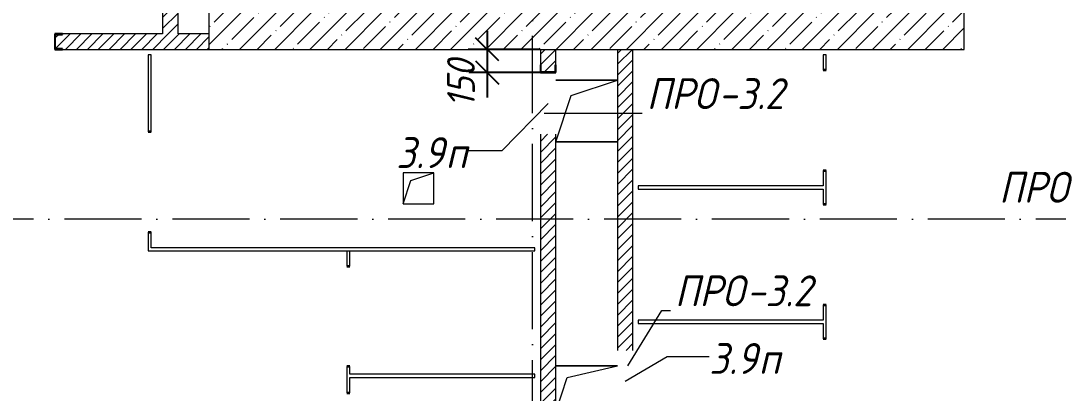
# Model space of a CAD drawing. Header units: millimetres. Extents: x -401725 to 250493, y 305116 to 802890.
# Drawn here: x 151215 to 157945, y 312890 to 315302 of the extents above; entities that cross this region are included whole.
import ezdxf

# ---------------------------------------------------------------- set-up
doc = ezdxf.new("R2010")
doc.units = ezdxf.units.MM
doc.linetypes.add('50_200_ШТРИХ_1Т_ш5_п1_п1_', pattern=[700, 500, -100, 0, -100])
for name, color, linetype, lineweight in [('A-____-____-DIMS', 7, 'Continuous', 9), ('A-DOOR-OPNG-MCUT', 7, 'Continuous', 35), ('A-FLOR-____-OTLN', 7, 'Continuous', 9), ('A-GENM-____-IDEN', 7, 'Continuous', 9), ('A-GENM-____-MCUT', 7, 'Continuous', 25), ('A-GENM-____-OTLN', 7, 'Continuous', 9), ('A-GENM-____-OTLN-1', 7, 'Continuous', 25), ('A-GLAZ-____-IDEN', 7, 'Continuous', 9), ('A-WALL-____-MCUT-1', 7, 'Continuous', 9), ('A-WALL-____-PATT-1', 7, 'Continuous', 9), ('A-WALL-FNSH-MCUT-1', 7, 'Continuous', 9), ('S-GRID-____-OTLN-1', 7, '50_200_ШТРИХ_1Т_ш5_п1_п1_', 9)]:
    doc.layers.add(name, color=color, linetype=linetype, lineweight=lineweight)
doc.layers.add('A-DOOR-____-OTLN-2', color=7, linetype='Continuous', lineweight=9, true_color=0xffffff)
doc.styles.add('ISOCPEUR_I_10', font='isocpeui.ttf', dxfattribs={"width": 0.9, "height": 180})
doc.styles.add('ISOCPEUR_I_9', font='isocpeui.ttf', dxfattribs={"width": 0.9, "height": 250})
doc.dimstyles.new('ISO-1_8_0_9К_СРЕДНИЙ_Кладочные_3', dxfattribs={"dimscale": 304.8, "dimtxt": 179.276612, "dimasz": 0.492126, "dimexe": 0.393701, "dimexo": 0, "dimgap": 0, "dimtad": 1, "dimdec": 3, "dimrnd": 0.001, "dimdsep": 46, "dimtxsty": 'ISOCPEUR_I_10', "dimblk1": 'OBLIQUE', "dimblk2": 'OBLIQUE', "dimsah": 1, "dimcen": 0.09, "dimdle": 0.393701, "dimazin": 0, "dimtfac": 1, "dimtdec": 4, "dimtix": 1, "dimtmove": 0, "dimatfit": 3, "dimfxl": 1, "dimtvp": 1, "dimtolj": 1, "dimtzin": 0, "dimarcsym": 2})
pattern_1 = [(45, (144685.44, 312186.367), (-35.35534, 35.35534), [])]

# ---------------------------------------------------------------- blocks, each defined once
blk = doc.blocks.new('DOR_ДУ_распашная__1Ст_Прямоугольная_ШЕР - Вн_650х2100h_Кабинки С_у-17949503-АР1_План отверстий 3 этажа в осях 1-64_А-ГГ')
at = {"layer": 'A-DOOR-OPNG-MCUT'}
for p, q in [((-325, 10), (-325, -10)), ((325, -10), (325, 10))]:
    blk.add_line(p, q, dxfattribs=at)
blk = doc.blocks.new('DOR_ДУ_распашная__1Ст_Прямоугольная_ШЕР - Вн_650х2100h_Кабинки С_у-19996353-АР1_План отверстий 3 этажа в осях 1-64_А-ГГ')
at = {"layer": 'A-DOOR-OPNG-MCUT'}
for p, q in [((-325, 10), (-325, -10)), ((325, -10), (325, 10))]:
    blk.add_line(p, q, dxfattribs=at)
blk = doc.blocks.new('DOR_ДУ_распашная__1Ст_Прямоугольная_ШЕР - Вн_650х2100h_Кабинки С_у-17949507-АР1_План отверстий 3 этажа в осях 1-64_А-ГГ')
at = {"layer": 'A-DOOR-OPNG-MCUT'}
for p, q in [((-325, -10), (-325, 10)), ((325, 10), (325, -10))]:
    blk.add_line(p, q, dxfattribs=at)
blk = doc.blocks.new('154_Фахверк_СКБ_Швеллер - Тип_100_3960-28331862-АР1_План отверстий 3 этажа в осях 1-64_А-ГГ')
at = {"layer": 'A-GENM-____-MCUT'}
for p, q in [((175, 50), (125, 50)), ((125, 50), (125, -50)), ((128, 47), (175, 47)), ((128, -47), (128, 47)), ((175, 47), (175, 50)), ((125, -50), (175, -50)), ((175, -47), (128, -47)), ((175, -50), (175, -47))]:
    blk.add_line(p, q, dxfattribs=at)
blk = doc.blocks.new('154_Фахверк_СКБ_Швеллер - Тип_100_3960_зеркало-29769493-АР1_План отверстий 3 этажа в осях 1-64_А-ГГ')
at = {"layer": 'A-GENM-____-MCUT'}
for p, q in [((175, 50), (125, 50)), ((125, 50), (125, -50)), ((128, 47), (175, 47)), ((128, -47), (128, 47)), ((175, 47), (175, 50)), ((125, -50), (175, -50)), ((175, -47), (128, -47)), ((175, -50), (175, -47))]:
    blk.add_line(p, q, dxfattribs=at)
blk = doc.blocks.new('AR_Отверстие прямоугольное _в плите_ - AR_Отверстие прямоугольное _в плите_-30459211-АР1_План отверстий 3 этажа в осях 1-64_А-ГГ')
at = {"layer": 'A-GENM-____-OTLN'}
for p, q in [((200, 200), (-200, 200)), ((-100, 100), (200, 200)), ((-200, -200), (-100, 100)), ((-200, -200), (200, -200))]:
    blk.add_line(p, q, dxfattribs=at)
blk = doc.blocks.new('AR_Отверстие прямоугольное _в плите_ - AR_Отверстие прямоугольное _в плите_-30459214-АР1_План отверстий 3 этажа в осях 1-64_А-ГГ')
at = {"layer": 'A-GENM-____-OTLN'}
for p, q in [((200, 150), (-200, 150)), ((-125, 75), (200, 150)), ((-200, -150), (-125, 75)), ((-200, -150), (200, -150))]:
    blk.add_line(p, q, dxfattribs=at)
blk = doc.blocks.new('AR_Отверстие прямоугольное _в плите_ - AR_Отверстие прямоугольное _в плите_-30459207-АР1_План отверстий 3 этажа в осях 1-64_А-ГГ')
at = {"layer": 'A-GENM-____-OTLN'}
for p, q in [((100, 100), (-100, 100)), ((-100, 100), (-100, -100)), ((-50, 50), (100, 100)), ((100, -100), (100, 100)), ((-100, -100), (-50, 50)), ((-100, -100), (100, -100))]:
    blk.add_line(p, q, dxfattribs=at)
blk = doc.blocks.new('_Oblique')
at = {"color": 0, "linetype": 'ByBlock', "lineweight": -2}
blk.add_line((-0.5, -0.5), (0.5, 0.5), dxfattribs=at)
blk = doc.blocks.new('*D10127')
at = {"layer": 'A-____-____-DIMS', "color": 0, "lineweight": -2, "transparency": 16777216}
for p, q in [((154240.9, 315237.4), (154240.9, 314967.4)), ((154585.4, 315117.4), (154120.9, 315117.4)), ((154650.6, 314967.4), (154120.9, 314967.4)), ((154240.9, 314967.4), (154240.9, 314805.3))]:
    blk.add_line(p, q, dxfattribs=at)
at = {"layer": 'Defpoints', "color": 0, "transparency": 16777216}
for p in [(154585.4, 315117.4), (154240.9, 314967.4), (154650.6, 314967.4)]:
    blk.add_point(p, dxfattribs=at)
at = {"layer": 'A-____-____-DIMS', "color": 0, "lineweight": -2, "transparency": 16777216, "xscale": 150, "yscale": 150, "zscale": 150}
for p, rotation in [((154240.9, 315117.4), 90), ((154240.9, 314967.4), 270)]:
    blk.add_blockref('_Oblique', p, dxfattribs=dict(at, rotation=rotation))
at = {"layer": 'A-____-____-DIMS', "color": 0, "transparency": 16777216, "insert": (153980.7, 314741.2), "char_height": 180, "width": 368.207, "attachment_point": 1, "rotation": 90, "line_spacing_factor": 1.149209, "style": 'ISOCPEUR_I_10'}
blk.add_mtext('\\A1;150', dxfattribs=at)

msp = doc.modelspace()

# ---------------------------------------------------------------- hatches: boundary and pattern name
at = {"layer": 'A-WALL-____-PATT-1'}
h = msp.add_hatch(dxfattribs=at)
h.set_pattern_fill('FP_5', color=256, style=0, pattern_type=2)
h.set_pattern_definition(pattern_1)
h.paths.add_polyline_path([(152135.4376, 315217.4093), (152235.4376, 315217.4093), (152235.4376, 317667.4093), (152135.4376, 317667.4093), (152135.4376, 316360.5422)], flags=0)
h.paths.add_polyline_path([(152135.4376, 317967.4093), (152235.4376, 317967.4093), (152235.4376, 318067.4093), (152135.4376, 318067.4093)], flags=0)
h = msp.add_hatch(dxfattribs=at)
h.set_pattern_fill('FP_38', color=256, style=0, pattern_type=2)
h.set_pattern_definition([(45, (144685.44, 312186.37), (-114.0493, 114.0493), []), (45, (144799.49, 312186.37), (-114.0493, 114.0493), [201.612, -40.322, 3.353, -36.97])])
h.paths.add_polyline_path([(157335.4376, 315117.4093), (157335.4376, 315367.4093), (152435.4376, 315367.4093), (152435.4376, 315117.4093), (157044.0107, 315117.4093)], flags=0)
h = msp.add_hatch(dxfattribs=at)
h.set_pattern_fill('FP_5', color=256, style=0, pattern_type=2)
h.set_pattern_definition(pattern_1)
h.paths.add_polyline_path([(152435.4376, 315117.4093), (152435.4376, 315217.4093), (151485.4376, 315217.4093), (151485.4376, 315214.4093), (151438.4376, 315214.4093), (151438.4376, 315120.4093), (151485.4376, 315120.4093), (151485.4376, 315117.4093), (151741.6179, 315117.4093)], flags=0)
h = msp.add_hatch(dxfattribs=at)
h.set_pattern_fill('FP_5', color=256, style=0, pattern_type=2)
h.set_pattern_definition(pattern_1)
h.paths.add_polyline_path([(154685.4376, 310517.4093), (154685.4376, 310767.4093), (154585.4376, 310767.4093), (154585.4376, 310517.4093)], flags=0)
h.paths.add_polyline_path([(154585.4376, 311167.4093), (154685.4376, 311167.4093), (154685.4376, 312717.4093), (154682.4376, 312717.4093), (154682.4376, 312764.4093), (154588.4376, 312764.4093), (154588.4376, 312717.4093), (154585.4376, 312717.4093), (154585.4376, 311200.3599)], flags=0)
h.paths.add_polyline_path([(154588.6291, 312767.4093), (154685.4376, 312767.4093), (154685.4376, 314567.4093), (154585.4376, 314567.4093), (154585.4376, 312767.4093), (154588.4376, 312767.4093)], flags=0)
h.paths.add_polyline_path([(154682.4376, 314970.4093), (154682.4376, 315017.4093), (154685.4376, 315017.4093), (154685.4376, 315117.4093), (154585.4376, 315117.4093), (154585.4376, 315017.4093), (154588.4376, 315017.4093), (154588.4376, 314970.4093)], flags=0)
h = msp.add_hatch(dxfattribs=at)
h.set_pattern_fill('FP_5', color=256, style=0, pattern_type=2)
h.set_pattern_definition(pattern_1)
h.paths.add_polyline_path([(155185.4376, 310767.4093), (155185.4376, 312717.4093), (155182.4376, 312717.4093), (155182.4376, 312764.4093), (155088.4376, 312764.4093), (155088.4376, 312717.4093), (155085.4376, 312717.4093), (155085.4376, 310767.4093)], flags=0)
h.paths.add_polyline_path([(155185.4376, 313167.4093), (155185.4376, 315117.4093), (155085.4376, 315117.4093), (155085.4376, 313167.4093)], flags=0)

# ---------------------------------------------------------------- linework, layer by layer
at = {"layer": 'A-FLOR-____-OTLN'}
for p, q in [((154685.4376, 314917.4093), (155085.4376, 314917.4093)), ((155085.4376, 314517.4093), (154685.4376, 314517.4093)), ((154685.4376, 313067.4093), (155085.4376, 313067.4093))]:
    msp.add_line(p, q, dxfattribs=at)
at = {"layer": 'A-GENM-____-IDEN'}
for p, q in [((154609.5136, 314703.2197), (155245.7385, 314703.2197)), ((155153.7762, 313066.967), (155372.7907, 313426.036)), ((155372.7907, 313426.036), (155428.9383, 313426.036))]:
    msp.add_line(p, q, dxfattribs=at)
at = {"layer": 'A-GLAZ-____-IDEN'}
for p, q in [((154635.4376, 314767.4093), (154335.7743, 314460.7999)), ((154335.7743, 314460.7999), (154114.2741, 314460.7999)), ((155135.4376, 312967.4093), (155408.1658, 313127.4093)), ((155408.1658, 313127.4093), (155680.8939, 313127.4093))]:
    msp.add_line(p, q, dxfattribs=at)
at = {"layer": 'A-WALL-____-MCUT-1'}
for p, q in [((152435.4376, 315367.4093), (152435.4376, 315117.4093)), ((157335.4376, 315117.4093), (157335.4376, 315367.4093)), ((152435.4376, 315117.4093), (157335.4376, 315117.4093))]:
    msp.add_line(p, q, dxfattribs=at)
at = {"layer": 'A-WALL-FNSH-MCUT-1'}
for p, q in [((152135.4376, 317667.4093), (152135.4376, 315217.4093)), ((152235.4376, 315217.4093), (152235.4376, 317667.4093)), ((152135.4376, 315217.4093), (151485.4376, 315217.4093)), ((152435.4376, 315217.4093), (152235.4376, 315217.4093)), ((151485.4376, 315117.4093), (152435.4376, 315117.4093)), ((154585.4376, 315117.4093), (154585.4376, 315017.4093)), ((154685.4376, 315017.4093), (154685.4376, 315117.4093)), ((155085.4376, 315117.4093), (155085.4376, 313167.4093)), ((155185.4376, 313167.4093), (155185.4376, 315117.4093)), ((152060.4376, 315082.4093), (152040.4376, 315082.4093)), ((152040.4376, 315082.4093), (152040.4376, 314582.4093)), ((152060.4376, 314582.4093), (152060.4376, 315082.4093)), ((156440.4376, 315082.4093), (156420.4376, 315082.4093)), ((156420.4376, 315082.4093), (156420.4376, 314982.4093)), ((156440.4376, 314982.4093), (156440.4376, 315082.4093)), ((154585.4376, 314567.4093), (154585.4376, 312767.4093)), ((154685.4376, 312767.4093), (154685.4376, 314567.4093)), ((156420.4376, 314332.4093), (156420.4376, 314232.4093)), ((156440.4376, 314112.4093), (156440.4376, 314332.4093)), ((156420.4376, 314232.4093), (155220.4376, 314232.4093)), ((155220.4376, 314232.4093), (155220.4376, 314212.4093)), ((155220.4376, 314212.4093), (156420.4376, 314212.4093)), ((156420.4376, 314212.4093), (156420.4376, 314112.4093)), ((152040.4376, 313932.4093), (152040.4376, 313812.4093)), ((152060.4376, 313832.4093), (152060.4376, 313932.4093)), ((154550.4376, 313832.4093), (152060.4376, 313832.4093)), ((154550.4376, 313812.4093), (154550.4376, 313832.4093)), ((152040.4376, 313812.4093), (154550.4376, 313812.4093)), ((153330.4376, 313812.4093), (153330.4376, 313712.4093)), ((153350.4376, 313712.4093), (153350.4376, 313812.4093)), ((156420.4376, 313462.4093), (156420.4376, 313362.4093)), ((156440.4376, 313242.4093), (156440.4376, 313462.4093)), ((156420.4376, 313362.4093), (155220.4376, 313362.4093)), ((155220.4376, 313362.4093), (155220.4376, 313342.4093)), ((155220.4376, 313342.4093), (156420.4376, 313342.4093)), ((156420.4376, 313342.4093), (156420.4376, 313242.4093)), ((153330.4376, 313062.4093), (153330.4376, 312892.4093)), ((153350.4376, 313012.4093), (153350.4376, 313062.4093)), ((154550.4376, 313012.4093), (153350.4376, 313012.4093)), ((153350.4376, 312892.4093), (153350.4376, 312992.4093)), ((153350.4376, 312992.4093), (154550.4376, 312992.4093)), ((154550.4376, 312992.4093), (154550.4376, 313012.4093))]:
    msp.add_line(p, q, dxfattribs=at)
at = {"layer": 'S-GRID-____-OTLN-1'}
for p, q in [((154535.4376, 307703.761), (154535.4376, 362067.327)), ((248611.9079, 314017.4093), (140016.6674, 314017.4093))]:
    msp.add_line(p, q, dxfattribs=at)

# ---------------------------------------------------------------- block references
at = {"layer": 'A-DOOR-____-OTLN-2'}
for name, p, rotation in [('DOR_ДУ_распашная__1Ст_Прямоугольная_ШЕР - Вн_650х2100h_Кабинки С_у-17949503-АР1_План отверстий 3 этажа в осях 1-64_А-ГГ', (156430.4376, 314657.4093), 269.9999999999989), ('DOR_ДУ_распашная__1Ст_Прямоугольная_ШЕР - Вн_650х2100h_Кабинки С_у-19996353-АР1_План отверстий 3 этажа в осях 1-64_А-ГГ', (152050.4376, 314257.4093), 90), ('DOR_ДУ_распашная__1Ст_Прямоугольная_ШЕР - Вн_650х2100h_Кабинки С_у-17949503-АР1_План отверстий 3 этажа в осях 1-64_А-ГГ', (156430.4376, 313787.4093), 269.9999999999989), ('DOR_ДУ_распашная__1Ст_Прямоугольная_ШЕР - Вн_650х2100h_Кабинки С_у-17949507-АР1_План отверстий 3 этажа в осях 1-64_А-ГГ', (153340.4376, 313387.4093), 270.0000000000007), ('DOR_ДУ_распашная__1Ст_Прямоугольная_ШЕР - Вн_650х2100h_Кабинки С_у-17949503-АР1_План отверстий 3 этажа в осях 1-64_А-ГГ', (156430.4376, 312917.4093), 269.9999999999989), ('DOR_ДУ_распашная__1Ст_Прямоугольная_ШЕР - Вн_650х2100h_Кабинки С_у-17949507-АР1_План отверстий 3 этажа в осях 1-64_А-ГГ', (153340.4376, 312567.4093), 270.0000000000007)]:
    msp.add_blockref(name, p, dxfattribs=dict(at, rotation=rotation))
at = {"layer": 'A-GENM-____-OTLN'}
for name, p in [('AR_Отверстие прямоугольное _в плите_ - AR_Отверстие прямоугольное _в плите_-30459211-АР1_План отверстий 3 этажа в осях 1-64_А-ГГ', (154885.4376, 314717.4093)), ('AR_Отверстие прямоугольное _в плите_ - AR_Отверстие прямоугольное _в плите_-30459207-АР1_План отверстий 3 этажа в осях 1-64_А-ГГ', (153795.4376, 314217.4093)), ('AR_Отверстие прямоугольное _в плите_ - AR_Отверстие прямоугольное _в плите_-30459214-АР1_План отверстий 3 этажа в осях 1-64_А-ГГ', (154885.4376, 312917.4093))]:
    msp.add_blockref(name, p, dxfattribs=at)
at = {"layer": 'A-GENM-____-OTLN-1'}
msp.add_blockref('154_Фахверк_СКБ_Швеллер - Тип_100_3960-28331862-АР1_План отверстий 3 этажа в осях 1-64_А-ГГ', (151310.4376, 315167.4093), dxfattribs=at)
at = {"layer": 'A-GENM-____-OTLN-1', "rotation": 89.9999999999997}
msp.add_blockref('154_Фахверк_СКБ_Швеллер - Тип_100_3960_зеркало-29769493-АР1_План отверстий 3 этажа в осях 1-64_А-ГГ', (154635.4376, 314842.4093), dxfattribs=at)

# ---------------------------------------------------------------- texts
at = {"layer": 'A-GENM-____-IDEN', "char_height": 200, "attachment_point": 1, "style": 'ISOCPEUR_I_9'}
for s, insert, width in [('ПРО', (155275.3318, 314930.3358), 562.784625), ('-3.2', (155739.6756, 314930.3358), 548.35425), ('ПРО', (157561.2671, 314323.7566), 562.784625), ('ПРО', (155458.5316, 313653.1521), 562.784625), ('-3.2', (155922.8754, 313653.1521), 548.35425)]:
    msp.add_mtext(s, dxfattribs=dict(at, insert=insert, width=width))
at = {"layer": 'A-GLAZ-____-IDEN', "char_height": 200, "attachment_point": 1, "style": 'ISOCPEUR_I_9'}
for s, insert, width in [('3.9', (153650.2248, 314548.4144), 389.620125), ('\\fISOCPEUR|b0|i1|c204|p34|;\\W.9;п', (153971.6935, 314548.4144), 158.734125), ('3.9', (155680.8939, 313215.0239), 389.620125), ('\\fISOCPEUR|b0|i1|c204|p34|;\\W.9;п', (156002.3626, 313215.0239), 158.734125)]:
    msp.add_mtext(s, dxfattribs=dict(at, insert=insert, width=width))

# ---------------------------------------------------------------- dimensions: what is measured, and where the dimension line sits
at = {"layer": 'A-____-____-DIMS'}
dim = msp.add_linear_dim(base=(154240.9329, 314967.4093), p1=(154585.4376, 315117.4093), p2=(154650.563, 314967.4093), angle=90, dimstyle='ISO-1_8_0_9К_СРЕДНИЙ_Кладочные_3', override={"dimpost": '<>', "dimfxl": 163.52771}, dxfattribs=at)
dim.commit()
dim.dimension.update_dxf_attribs({"geometry": '*D10127', "text_midpoint": (154100.6556, 314805.3236), "dimtype": 160, "text_rotation": 90})

doc.saveas('drawing.dxf')
